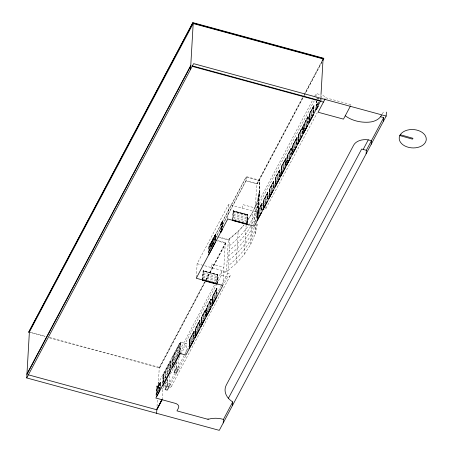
<?xml version="1.0" encoding="UTF-8"?>
<svg xmlns="http://www.w3.org/2000/svg" width="453" height="453" viewBox="0 0 453 453"><rect width="100%" height="100%" fill="white"/><g stroke="black" fill="none" stroke-linecap="round" stroke-linejoin="round"><path stroke-width="0.34" stroke-dasharray="2.27 1.7" d="M257.865 216.687L259.829 180.277L246.279 176.585L214.801 235.86L214.558 240.135L246.03 180.86L246.279 176.585M257.848 218.363L258.272 209.071M258.844 199.156L258.136 213.403L256.919 218.759M259.133 194.195L258.708 203.482L256.279 214.19L251.874 224.541L252.564 212.621L256.964 202.27L259.393 191.562M259.841 181.874C259.846 194.835 258.42 208.001 252.162 219.58C246.443 229.75 238.612 238.555 229.428 245.719M156.002 395.373L156.5 386.686L180.26 341.941M156.217 396.064L156.67 388.17L159.801 383.17L158.278 385.486M156.472 394.45L156.829 388.215L158.097 385.831M156.749 394.495L157.112 388.295L160.368 382.151L160.345 387.049M157.049 393.878L157.367 388.363L160.628 382.219M157.701 392.757L158.12 385.446M157.021 406.313L157.423 399.353M157.882 392.411L159.269 367.36L205.373 280.532M157.955 392.745L158.374 385.514L160.005 382.445L160.526 382.587L160.107 389.818M158.216 391.098L158.533 385.56M49.145 337.774L159.598 367.842L204.96 282.06M159.19 389.331L159.547 383.102M159.445 389.404L159.801 383.17M159.586 389.676L160.005 382.445M159.932 389.733L160.368 382.151M162.536 383.068L163.035 374.382L163.544 374.523L171.245 360.022L170.736 359.886L170.118 370.577M162.831 384.342L163.414 374.212L170.283 361.284L170.792 361.426L170.322 369.529M163.006 383.012L163.544 374.523M162.146 399.761L162.803 388.402L167.916 378.77L167.57 384.784M163.499 381.777L163.929 374.354L170.792 361.426M165.068 377.881L165.504 370.282M165.203 387.536L165.475 382.859M167.049 385.254L167.355 379.914M167.757 372.813L168.193 365.214M167.848 386.115L168.057 382.479M169.767 370.146L170.283 361.284M169.218 385.848L169.835 375.158L174.694 366.007M170.821 367.372L171.245 360.022M172.044 365.158L172.542 356.477L173.057 356.613L180.753 342.117L180.096 353.476M172.378 365.798L172.927 356.301L179.79 343.38L180.3 343.516L179.796 352.292M172.593 364.631L173.057 356.613M173.006 363.872L173.437 356.443L180.3 343.516M175.011 352.372L174.575 359.971L179.354 350.973M174.173 371.839L174.484 366.494M176.149 368.113L176.494 362.106M177.191 356.171L177.701 347.309M176.342 372.428L176.46 370.424M176.613 367.751L176.959 361.737L175.017 365.395M178.357 368.04L178.901 358.685M179.28 352.241L179.79 343.38M179.586 353.334L180.243 341.975L186.545 343.691L185.928 354.382M189.269 345.911L189.654 339.235L194.19 331.239L189.705 339.28L189.263 346.941M189.45 345.962L189.835 339.286L194.116 331.222L193.771 337.23M189.479 347.649L189.909 339.303M196.313 277.564L197.112 263.708L228.589 204.433L257.972 212.434L257.989 214.031M193.397 340.514L193.935 331.171M193.765 337.728L194.19 331.239M194.994 335.124L195.379 328.453L195.679 328.561L199.592 320.65M194.988 336.154L195.43 328.493L199.66 320.39L199.45 327.638M195.175 335.175L195.56 328.499L199.847 320.435L199.462 327.111M195.203 336.862L195.634 328.521L199.915 320.458M199.122 329.733L199.66 320.39M202.389 280.305L203.176 270.492L217.723 274.45L217.219 283.131M202.565 279.965L203.176 270.492M202.882 278.997L203.363 270.696L203.114 271.166L217.264 275.016L217.514 274.552L216.998 283.544M200.804 325.203L201.194 317.502L201.494 317.615L205.407 309.699M200.99 324.223L201.375 317.553L205.656 309.49L205.158 318.165M201.098 323.578L201.449 317.57L205.73 309.507L201.245 317.547M208.369 253.601L208.788 246.364L210.237 243.635L210.651 243.748L210.334 249.292M208.59 252.644L208.946 246.409L210.215 244.02M205.05 316.783L205.475 309.439M208.867 252.689L209.229 246.483L215.747 234.207L215.685 239.79M205.305 316.851L205.73 309.507M209.207 251.381L209.484 246.557L216.002 234.275M209.297 251.177L209.563 246.574L208.788 246.364M209.858 250.254L210.237 243.635M206.302 314.433L206.721 307.089L211.007 299.025L210.838 306.438M209.999 250.605L210.396 243.68L211.664 241.29L211.602 246.902M206.33 314.79L206.772 307.134L210.939 299.286M210.186 248.969L210.492 243.708L212.123 240.634L212.644 240.775L212.378 245.379M206.483 314.478L206.908 307.14L211.189 299.076L210.69 307.751M206.545 315.503L206.976 307.157L211.257 299.093M211.347 246.834L211.664 241.29M211.596 248.114L212.049 240.226L213.499 237.497L213.912 237.61L213.59 243.148M211.744 247.213L212.208 240.271L213.476 237.882M212.129 246.551L212.485 240.345M211.143 267.525L211.353 263.889L223.878 267.298M212.463 245.237L212.74 240.413M212.559 245.039L212.825 240.435L212.049 240.226M213.114 244.116L213.499 237.497M213.295 243.771L213.657 237.542L214.926 235.152L214.858 240.764M213.295 245.458L213.754 237.565L215.385 234.495L215.9 234.637L215.6 239.897M210.464 308.368L211.007 299.025M214.524 242.078L214.926 235.152M215.039 240.413L215.385 234.495M215.311 241.789L215.747 234.207M212.078 302.955L212.463 296.279L216.998 288.284L212.717 296.347L212.446 301.925M212.072 303.986L212.514 296.324L216.676 288.476L216.234 296.137M212.259 303.006L212.644 296.33L216.93 288.267L216.613 294.96M217.264 275.016L216.823 282.678L202.672 278.827M216.206 297.559L216.744 288.216M217.151 283.261L217.65 274.58L203.108 270.622M220.594 229.982L220.951 223.771L222.219 221.381L222.508 221.46L221.24 223.85M220.962 228.68L221.245 223.782L222.514 221.392L222.191 226.987M221.16 228.708L221.438 223.833M221.223 228.584L221.489 223.986L222.627 221.834L222.14 221.704L221.002 223.856M221.766 228.272L222.14 221.704M221.817 228.284L222.219 221.381M222.327 227.089L222.627 221.834M222.389 227.015L222.706 221.449M216.494 284.45L221.46 275.096L221.67 271.46L227.893 273.153A2.48 1.738 28 0 1 230.118 275.605A2.48 1.738 28 0 1 227.683 276.789L223.38 284.892M222.87 284.79L225.3 242.655M206.262 279.965L225.787 243.193L225.809 242.797L214.58 239.739L246.053 180.464L257.281 183.522L303.601 96.291M227.746 218.98L228.589 204.433M197.112 263.708L226.5 271.709L228.352 239.552L238.153 231.217A127.452 86.432 3.3 0 0 244.195 224.671M226.5 271.709L227.995 270.515L229.824 238.759L238.131 231.613L243.991 224.999M232.565 219.082L233.097 210.939L247.644 214.903L247.1 224.246M232.695 220.271L233.272 210.605L247.819 214.563L247.281 223.907M247.112 223.04L247.615 214.66L233.459 210.809L233.018 218.471L247.174 222.321M227.995 270.515L236.296 263.369L238.131 231.613M242.621 208.25L242.831 204.614L255.35 208.023M236.296 263.369L244.416 254.212L246.087 225.237M246.891 223.431L247.615 214.66M244.416 254.212L250.73 244.382L251.84 225.164M254.461 223.437L256.749 183.782L302.513 97.599M246.03 180.86L257.259 183.918L257.281 183.522M250.73 244.382L255.135 234.031L255.707 224.11M255.849 221.63L256.964 202.27M262.327 208.856L257.349 207.502L257.559 203.867L312.513 100.379M257.253 217.882L257.638 211.206L257.938 211.319L261.851 203.408L261.438 210.554M257.242 218.912L257.683 211.251L262.174 203.21L257.887 211.274L257.457 219.62M257.434 217.933L257.819 211.257L262.1 203.193L261.704 210.39M257.972 212.434L259.829 180.277M257.921 217.123L259.416 191.166A127.452 86.432 3.3 0 1 246.273 222.055M261.494 210.486L261.919 203.142M263.04 208.001L263.431 200.294L267.712 192.231L267.581 198.975M263.227 207.021L263.612 200.345L267.893 192.282L267.508 198.958M263.335 206.37L263.686 200.362L267.966 192.299M267.327 198.907L267.712 192.231M268.94 196.46L269.365 189.116L273.646 181.053L273.555 187.134M269.201 195.175L269.546 189.167L273.827 181.104L273.436 188.301M269.309 195.458L269.62 189.184L273.901 181.121M273.261 187.729L273.646 181.053M275.067 184.331L275.452 177.655L279.988 169.66L275.503 177.701L275.062 185.356M275.288 183.714L275.634 177.706L279.92 169.643L279.416 178.318M275.396 183.992L275.707 177.723M279.258 177.004L279.665 169.852L275.503 177.701M279.308 176.936L279.733 169.592M280.815 174.699L281.273 166.693L285.809 158.697L281.324 166.738L280.883 174.394M281.07 173.414L281.455 166.738L285.741 158.675L285.197 168.023M281.143 173.437L281.528 166.761M285.016 167.972L285.554 158.629M285.345 166.71L285.809 158.697M286.568 163.692L286.959 155.985L287.259 156.098L286.902 162.327M286.828 162.735L287.14 156.036L291.421 147.972L290.922 156.653M290.758 155.334L291.239 147.921L291.109 154.671M292.276 152.938L292.672 145.232L292.972 145.345L292.615 151.568M292.536 151.976L292.853 145.283L297.134 137.219L296.749 143.895M296.472 144.581L296.885 137.429L292.972 145.345M296.528 144.513L296.953 137.168L296.817 143.912M297.921 141.296L298.306 134.62L298.606 134.734L298.25 140.957M298.21 140.696L298.487 134.666L302.768 126.602L302.27 135.283M302.162 133.901L302.587 126.557L302.491 132.633M303.397 132.168L303.855 124.162L304.161 124.275L308.074 116.359M303.465 131.863L303.527 130.843M303.697 130.221L304.042 124.207L308.323 116.144L307.825 124.824M303.799 130.498L304.11 124.23L308.142 116.098L303.906 124.207L303.555 130.334L307.717 122.486M307.661 123.51L308.142 116.098M307.972 123.51L308.391 116.166M309.065 120.9L309.49 113.556L314.025 105.56L309.541 113.601L309.099 121.262M309.286 120.283L309.671 113.607L313.952 105.543L313.453 114.218M309.359 120.3L309.744 113.624M313.289 112.905L313.703 105.753L309.541 113.601M313.346 112.837L313.77 105.492M313.601 112.905L314.025 105.56M315.979 96.557L316.154 93.522L321.132 94.881M316.064 106.195L316.341 101.364L316.907 101.529L316.681 105.47M316.115 106.653L316.421 101.398M316.353 106.279L316.636 101.376L316.59 105.606M317.632 105.555L317.859 101.614M317.757 104.858L318.034 100.022M318.046 104.937L318.323 100.102M318.159 105.028L318.346 101.744M318.561 99.411L318.64 98.018L318.04 99.156M320.707 99.92L320.826 97.831M320.866 97.135L320.984 95.051M258.42 208.442C255.702 227.514 243.873 244.065 228.856 255.639M256.636 223.714C253.21 240.86 241.415 254.96 228.261 265.866M255.135 234.031L257.564 223.323M254.331 227.344C249.393 240.753 239.631 251.811 228.567 260.6M211.806 247.196L212.44 246.002M233.272 210.605L233.023 211.07L247.57 215.033L247.819 214.563M233.459 210.809L233.216 211.279L247.366 215.13M205.707 279.909L225.277 243.057M304.501 93.856L322.077 60.753M206.285 279.569L225.809 242.797M303.935 95.668L322.134 61.398M159.598 367.842L205.928 280.588M257.259 183.918L303.912 96.064M304.24 95.441L322.106 61.795M163.273 376.743L170.135 363.821M172.78 358.838L179.643 345.911M217.723 274.45L217.474 274.92L202.927 270.962M160.526 382.587L157.446 388.385L156.67 388.17M163.125 379.274L169.988 366.352M172.633 361.369L179.496 348.442M162.978 381.811L169.841 368.884M172.491 363.901L174.275 360.531M163.08 381.8L215.379 283.306M215.707 282.683L221.67 271.46M314.495 96.642L316.154 93.522M180.402 352.417L216.16 285.073M178.935 358.017L186.545 343.691M287.009 156.03L291.239 147.921M292.717 145.277L296.953 137.168M298.351 134.66L302.587 126.557M291.494 147.995L287.213 156.059L291.171 148.188M292.921 145.3L297.202 137.236M298.555 134.688L302.842 126.625M298.606 134.734L302.519 126.817M317.547 99.094L318.153 97.956M189.614 340.809L193.782 332.966M195.339 330.027L199.507 322.179M201.155 319.076L205.322 311.234M206.687 308.663L210.849 300.82M212.423 297.853L216.591 290.011M257.598 212.785L261.76 204.937M263.391 201.874L267.559 194.026M269.325 190.696L273.493 182.848M275.413 179.229L279.58 171.387M281.234 168.267L285.401 160.424M286.919 157.565L291.086 149.716M292.632 146.806L296.794 138.963M298.267 136.194L302.434 128.352M303.821 125.736L307.983 117.893M309.45 115.13L313.618 107.287M189.524 342.343L193.691 334.495M195.254 331.556L199.416 323.714M201.064 320.611L205.232 312.763M206.596 310.197L210.764 302.349M212.338 299.388L216.5 291.539M257.508 214.314L261.675 206.472M263.301 203.403L267.468 195.56M269.235 192.225L273.402 184.382M275.328 180.764L279.49 172.916M281.149 169.801L285.311 161.953M286.828 159.094L290.996 151.251M292.542 148.341L296.709 140.492M298.176 137.729L302.344 129.881M303.731 127.27L307.898 119.422M309.359 116.664L313.527 108.816M189.439 343.872L193.601 336.03M195.164 333.091L199.331 325.248M200.979 322.14L205.147 314.297M206.506 311.726L210.673 303.884M212.247 300.917L216.415 293.074M257.423 215.849L261.585 208.001M263.216 204.937L267.378 197.089M269.15 193.759L273.318 185.911M275.237 182.293L279.405 174.45M281.058 171.33L285.226 163.488M286.743 160.628L290.905 152.78M292.451 149.869L296.619 142.027M298.091 139.258L302.253 131.415M303.64 128.799L307.808 120.957M309.274 118.199L313.436 110.351M189.348 345.407L193.516 337.564M195.073 334.625L199.241 326.777M200.889 323.674L205.056 315.826M206.421 313.261L210.583 305.413M212.157 302.451L216.324 294.609M257.332 217.378L261.5 209.535M263.125 206.466L267.293 198.624M269.059 195.288L273.227 187.446M275.147 183.827L279.314 175.979M280.968 172.865L285.135 165.017M286.653 162.163L290.82 154.314M292.366 151.404L296.534 143.556M298 140.792L302.168 132.944M309.184 119.728L313.351 111.885M169.699 387.23A2.48 1.738 28 0 0 171.523 385.701A2.48 1.738 28 0 0 169.303 383.493L174.598 373.521M177.576 367.91L220.939 286.245M221.274 285.622L227.893 273.153M316.086 107.061L263.782 205.56L257.559 203.867M316.415 106.438L318.731 102.078M320.718 98.335L322.377 95.221A2.899 2.033 28 0 1 324.858 98.612M169.75 385.882L176.376 373.414M179.02 368.431L185.973 355.339M171.421 386.398L230.016 276.053M257.349 207.502L314.24 100.894M321.466 100.719L322.128 99.473M265.905 208.459L317.196 112.888M382.23 113.992L383.572 111.806M246.251 222.457L252.564 212.621M250.758 226.279L245.56 234.377L237.44 243.533L229.139 250.679M229.824 238.759L228.329 239.948L217.491 236.998M325.747 97.769L351.149 104.683M315.905 97.78L321.505 99.303M285.492 158.89L281.324 166.738M273.578 181.319L269.665 189.229L269.365 189.116M259.807 180.673L246.256 176.987L214.779 236.262L216.811 236.811M267.644 192.497L263.686 200.362M233.374 212.344L247.525 216.194M233.284 213.873L247.44 217.729M233.199 215.407L247.349 219.258M233.108 216.936L247.264 220.792M220.951 223.771L221.489 223.986M214.801 235.86L217.514 236.602M218.193 236.783L228.352 239.552M215.894 240.503L225.787 243.193M221.46 275.096L227.683 276.789M203.023 272.7L217.18 276.551M202.938 274.229L217.089 278.085M202.848 275.764L217.004 279.614M202.763 277.293L216.913 281.149M193.867 331.432L189.705 339.28M172.927 356.301L173.437 356.443M30.742 332.377L45.079 336.268M49.785 337.559L159.62 367.445M28.692 332.208L45.057 336.664M163.414 374.212L163.929 374.354M166.189 382.643L169.303 383.493M163.488 385.605L165.979 386.284M156.5 386.686L160.283 387.717M160.911 387.887L162.803 388.402M265.401 206.54A2.48 1.738 28 0 1 264.184 209.297"/><path stroke-width="0.68" d="M386.403 112.095L386.177 116.07L219.292 430.35L26.733 377.938L29.383 332.004L193.188 23.528L323.068 58.884L321.024 94.354M156.619 413.289L156.851 409.291L159.043 405.163M192.882 22.65L28.692 332.208L192.882 22.65L323.787 58.284L322.768 60.549M190.537 69.456L193.188 23.528M371.222 144.23L371.426 140.724L368.272 139.864A12.99 8.811 3.3 0 0 353.697 145.096L226.387 384.863A23.052 15.634 3.3 0 0 232.717 401.941L223.437 419.421A18.573 12.593 3.3 0 0 208.074 419.342L208.108 418.736M223.233 422.926L223.437 419.421M232.519 405.446L232.717 401.941M366.143 153.799L366.341 150.3L383.714 117.587L380.554 116.727A15.447 10.476 3.3 0 1 368.816 122.18A27.021 18.324 3.3 0 1 345.265 115.77M383.51 121.093L383.714 117.587M26.965 373.94L190.77 65.459M26.937 374.433L190.741 65.957M26.733 377.938L193.618 63.658L386.177 116.07M232.763 220.141L232.944 219.801M322.791 60.153L323.787 58.284M179.609 353.3L155.843 398.045L175.017 403.266A5.249 3.556 3.3 0 1 178.493 407.983L176.959 410.877L208.074 419.342M180.096 353.476L172.4 367.972L171.891 367.83M156.857 409.184L159.048 405.056M159.677 403.872L161.868 399.744M317.672 106.24L315.866 109.649L316.347 109.779L318.159 106.37L317.593 106.212M159.671 403.985L161.863 399.857M162.146 399.761L156.823 409.789L28.296 374.807M325.09 99.003L318.074 112.219L343.476 119.133L350.497 105.917M363.187 149.439L368.272 139.864M228.391 398.266L361.675 149.026L366.341 150.3M380.554 116.727L381.556 115.085M192.859 23.046L323.765 58.68M192.129 65.827L320.656 100.815L254.303 226.206L227.746 218.98L196.274 278.255L222.831 285.481L185.889 355.05L179.586 353.334M192.1 66.325L323.453 102.084M317.581 106.41L318.068 106.54M315.956 109.479L316.437 109.609M221.676 229.784L222.163 229.92M220.537 231.936L221.019 232.066M215.271 242.48L208.748 254.756M170.079 371.245L170.588 371.381L162.887 385.882L162.378 385.741M159.892 390.424L156.63 396.562M400.31 134.734L412.972 138.301L412.502 139.145L399.84 135.583M400.033 135.147L399.529 136.285A13.55 9.19 3.3 0 0 415.611 147.803A13.55 9.19 3.3 0 0 423.51 133.488A13.55 9.19 3.3 0 0 400.752 134.071L400.033 135.147M221.738 229.665L220.469 232.055L220.956 232.185L222.225 229.796L221.738 229.665M232.734 219.948L232.485 220.418L247.032 224.377L247.281 223.907L232.734 219.948M202.638 279.835L202.389 280.305L216.936 284.263L217.18 283.799L202.638 279.835M167.01 385.922L165.09 389.54L167.259 390.129L169.179 386.517L167.01 385.922M176.109 368.782L174.133 372.508L176.308 373.096L178.284 369.376L176.109 368.782M193.397 340.514L189.116 348.578L193.397 340.514M199.122 329.733L194.841 337.796L199.122 329.733M204.937 318.782L200.656 326.845L204.937 318.782M210.464 308.368L206.183 316.432L210.464 308.368M216.206 297.559L211.925 305.622L216.206 297.559M261.381 212.491L257.094 220.554L261.381 212.491M267.174 201.579L262.893 209.643L267.174 201.579M273.108 190.402L268.827 198.465L273.108 190.402M279.195 178.935L274.914 186.998L279.195 178.935M285.016 167.972L280.735 176.036L285.016 167.972M290.701 157.27L286.421 165.334L290.701 157.27M296.415 146.512L292.128 154.575L296.415 146.512M302.049 135.9L297.768 143.963L302.049 135.9M307.598 125.441L303.317 133.505L307.598 125.441M313.233 114.841L308.952 122.905L313.233 114.841"/></g></svg>
